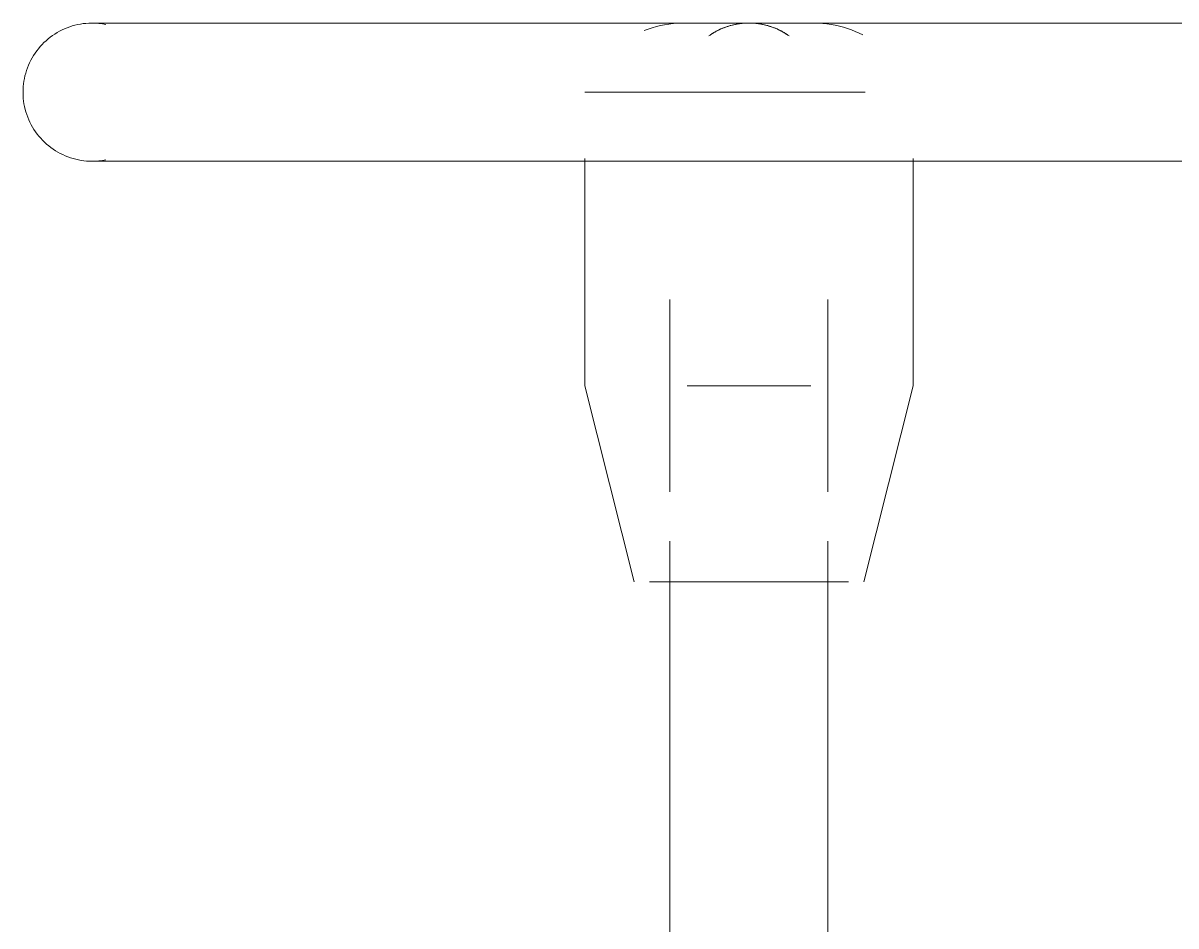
# Model space of a CAD drawing. Extents: x 0 to 160756, y 0 to 229247.
# Drawn here: x 54707.8 to 54824.5, y 73569.5 to 73660.9 of the extents above; entities that cross this region are included whole.
import ezdxf

# ---------------------------------------------------------------- set-up
doc = ezdxf.new("R2010")
doc.units = 0
doc.header["$LTSCALE"] = 10
doc.layers.add('XCM7P30CDA$0$M-PIPE--10', color=252, linetype='Continuous', lineweight=5)
doc.layers.add('XCM7P30CDA$0$細線-1', color=252, linetype='Continuous', lineweight=5)
doc.layers.add('XCM7P30CDA$0$U-CDA-PIPE', color=252, linetype='Continuous')

# ---------------------------------------------------------------- blocks, each defined once
blk = doc.blocks.new('XCM7P30CDA$0$Butterfly-Valve-150A-手輪 - 150A-V196-LB1 全區')
at = {"layer": 'XCM7P30CDA$0$M-PIPE--10'}
for p, q in [((24178.34, 166823.02), (24111.84, 166823.02)), ((24244.84, 166823.02), (24178.34, 166823.02)), ((24178.34, 166816.02), (24171, 166816.02)), ((24171, 166816.02), (24178.34, 166816.02)), ((24178.34, 166816.02), (24185.68, 166816.02)), ((24185.68, 166816.02), (24178.34, 166816.02)), ((24111.84, 166809.02), (24167.23, 166809.02)), ((24161.72, 166809.31), (24161.72, 166786.27)), ((24190.1, 166809.02), (24211.44, 166809.02)), ((24194.97, 166786.27), (24194.97, 166809.31)), ((24161.72, 166786.27), (24166.72, 166766.4)), ((24172.08, 166786.27), (24172.08, 166786.27)), ((24184.61, 166786.27), (24184.61, 166786.27)), ((24189.97, 166766.4), (24194.97, 166786.27)), ((24168.27, 166766.4), (24168.27, 166766.4)), ((24170.34, 166766.4), (24170.34, 166731.58)), ((24186.34, 166729.25), (24186.34, 166766.4)), ((24188.41, 166766.4), (24188.41, 166766.4))]:
    blk.add_line(p, q, dxfattribs=at)
at = {"layer": 'XCM7P30CDA$0$M-PIPE--10', "flags": 128}
for points in [[(24104.84, 166816.02), (24104.85, 166816.3), (24104.86, 166816.58), (24104.89, 166816.86), (24104.93, 166817.14), (24104.98, 166817.41), (24105.04, 166817.68), (24105.11, 166817.96), (24105.2, 166818.22), (24105.29, 166818.49), (24105.39, 166818.75), (24105.51, 166819), (24105.63, 166819.25), (24105.77, 166819.5), (24105.91, 166819.74), (24106.06, 166819.97), (24106.23, 166820.2), (24106.4, 166820.42), (24106.58, 166820.64), (24106.77, 166820.84), (24106.96, 166821.04), (24107.17, 166821.23), (24107.38, 166821.42), (24107.6, 166821.59), (24107.83, 166821.76), (24108.06, 166821.91), (24108.3, 166822.06), (24108.54, 166822.19), (24108.79, 166822.32), (24109.05, 166822.44), (24109.31, 166822.54), (24109.57, 166822.64), (24109.83, 166822.73), (24110.1, 166822.8), (24110.38, 166822.87), (24110.65, 166822.92), (24110.93, 166822.96), (24111.21, 166822.99), (24111.49, 166823.01), (24111.77, 166823.02), (24111.84, 166823.02)], [(24111.84, 166823.02), (24111.89, 166823.02), (24112.05, 166823.02), (24112.32, 166823.02), (24112.69, 166823.02), (24113.17, 166823.02), (24113.75, 166823.02), (24114.43, 166823.02), (24115.22, 166823.02), (24116.1, 166823.02), (24117.09, 166823.02), (24118.18, 166823.02), (24119.36, 166823.02), (24120.63, 166823.02), (24122, 166823.02), (24123.46, 166823.02), (24125, 166823.02), (24126.63, 166823.02), (24128.35, 166823.02), (24130.14, 166823.02)], [(24128.82, 166823.02), (24127.09, 166823.02), (24125.43, 166823.02), (24123.87, 166823.02), (24122.38, 166823.02), (24120.99, 166823.02), (24119.69, 166823.02), (24118.49, 166823.02), (24117.37, 166823.02), (24116.36, 166823.02), (24115.45, 166823.02), (24114.63, 166823.02), (24113.92, 166823.02), (24113.31, 166823.02), (24112.81, 166823.02), (24112.41, 166823.02), (24112.12, 166823.02), (24111.93, 166823.02), (24111.85, 166823.02)], [(24161.84, 166823.02), (24164.43, 166823.02), (24167.04, 166823.02), (24169.67, 166823.02), (24172.31, 166823.02), (24174.97, 166823.02), (24177.62, 166823.02), (24178.34, 166823.02)], [(24178.34, 166823.02), (24175.68, 166823.02), (24173.03, 166823.02), (24170.38, 166823.02), (24167.75, 166823.02), (24165.13, 166823.02), (24162.53, 166823.02)], [(24167.75, 166822.26), (24168.15, 166822.41), (24168.56, 166822.54), (24168.97, 166822.66), (24169.38, 166822.76), (24169.8, 166822.85), (24170.22, 166822.91), (24170.64, 166822.97), (24171.06, 166823), (24171.49, 166823.02), (24171.72, 166823.02)], [(24178.34, 166823.02), (24178.08, 166823.02), (24177.81, 166823.02), (24177.55, 166823.02), (24177.29, 166823.02), (24177.03, 166823.02), (24176.77, 166823.02), (24176.51, 166823.02), (24176.26, 166823.02), (24176.01, 166823.02), (24175.76, 166823.02), (24175.52, 166823.02), (24175.28, 166823.02), (24175.05, 166823.02), (24174.82, 166823.02), (24174.6, 166823.02), (24174.39, 166823.02), (24174.18, 166823.02), (24173.97, 166823.02), (24173.78, 166823.02), (24173.59, 166823.02), (24173.41, 166823.02), (24173.24, 166823.02), (24173.07, 166823.02), (24172.91, 166823.02), (24172.77, 166823.02), (24172.63, 166823.02), (24172.5, 166823.02), (24172.38, 166823.02), (24172.27, 166823.02), (24172.17, 166823.02), (24172.08, 166823.02), (24171.99, 166823.02), (24171.92, 166823.02), (24171.86, 166823.02), (24171.81, 166823.02), (24171.77, 166823.02), (24171.74, 166823.02), (24171.73, 166823.02), (24171.72, 166823.02)], [(24171.72, 166823.02), (24171.74, 166823.02), (24171.76, 166823.02), (24171.8, 166823.02), (24171.85, 166823.02), (24171.91, 166823.02), (24171.97, 166823.02), (24172.05, 166823.02), (24172.14, 166823.02), (24172.24, 166823.02), (24172.35, 166823.02), (24172.47, 166823.02), (24172.59, 166823.02), (24172.73, 166823.02), (24172.87, 166823.02), (24173.03, 166823.02), (24173.19, 166823.02), (24173.36, 166823.02), (24173.54, 166823.02), (24173.73, 166823.02), (24173.92, 166823.02), (24174.12, 166823.02), (24174.33, 166823.02), (24174.54, 166823.02), (24174.76, 166823.02), (24174.99, 166823.02), (24175.22, 166823.02), (24175.46, 166823.02), (24175.7, 166823.02), (24175.94, 166823.02), (24176.19, 166823.02), (24176.44, 166823.02), (24176.7, 166823.02), (24176.96, 166823.02), (24177.22, 166823.02), (24177.48, 166823.02), (24177.74, 166823.02), (24178.01, 166823.02), (24178.27, 166823.02), (24178.34, 166823.02)], [(24178.34, 166823.02), (24178.61, 166823.02), (24178.87, 166823.02), (24179.13, 166823.02), (24179.4, 166823.02), (24179.66, 166823.02), (24179.92, 166823.02), (24180.17, 166823.02), (24180.43, 166823.02), (24180.68, 166823.02), (24180.92, 166823.02), (24181.16, 166823.02), (24181.4, 166823.02), (24181.63, 166823.02), (24181.86, 166823.02), (24182.08, 166823.02), (24182.3, 166823.02), (24182.51, 166823.02), (24182.71, 166823.02), (24182.91, 166823.02), (24183.09, 166823.02), (24183.28, 166823.02), (24183.45, 166823.02), (24183.61, 166823.02), (24183.77, 166823.02), (24183.92, 166823.02), (24184.06, 166823.02), (24184.18, 166823.02), (24184.3, 166823.02), (24184.42, 166823.02), (24184.52, 166823.02), (24184.61, 166823.02), (24184.69, 166823.02), (24184.76, 166823.02), (24184.82, 166823.02), (24184.87, 166823.02), (24184.91, 166823.02), (24184.94, 166823.02), (24184.96, 166823.02), (24184.97, 166823.02)], [(24184.96, 166823.02), (24184.95, 166823.02), (24184.92, 166823.02), (24184.88, 166823.02), (24184.83, 166823.02), (24184.78, 166823.02), (24184.71, 166823.02), (24184.63, 166823.02), (24184.54, 166823.02), (24184.44, 166823.02), (24184.34, 166823.02), (24184.22, 166823.02), (24184.09, 166823.02), (24183.95, 166823.02), (24183.81, 166823.02), (24183.66, 166823.02), (24183.49, 166823.02), (24183.32, 166823.02), (24183.14, 166823.02), (24182.96, 166823.02), (24182.76, 166823.02), (24182.56, 166823.02), (24182.36, 166823.02), (24182.14, 166823.02), (24181.92, 166823.02), (24181.7, 166823.02), (24181.46, 166823.02), (24181.23, 166823.02), (24180.99, 166823.02), (24180.74, 166823.02), (24180.49, 166823.02), (24180.24, 166823.02), (24179.99, 166823.02), (24179.73, 166823.02), (24179.47, 166823.02), (24179.21, 166823.02), (24178.94, 166823.02), (24178.68, 166823.02), (24178.41, 166823.02), (24178.34, 166823.02)], [(24178.34, 166823.02), (24181, 166823.02), (24183.66, 166823.02), (24186.3, 166823.02), (24188.94, 166823.02), (24191.55, 166823.02), (24194.15, 166823.02)], [(24194.85, 166823.02), (24192.26, 166823.02), (24189.64, 166823.02), (24187.01, 166823.02), (24184.37, 166823.02), (24181.72, 166823.02), (24179.06, 166823.02), (24178.34, 166823.02)], [(24184.97, 166823.02), (24185.39, 166823.01), (24185.82, 166822.99), (24186.24, 166822.94), (24186.66, 166822.88), (24187.08, 166822.81), (24187.5, 166822.72), (24187.91, 166822.61), (24188.31, 166822.48), (24188.72, 166822.34), (24189.11, 166822.18), (24189.5, 166822.01)], [(24111.84, 166809.02), (24111.56, 166809.03), (24111.28, 166809.04), (24111, 166809.07), (24110.73, 166809.11), (24110.45, 166809.16), (24110.18, 166809.22), (24109.91, 166809.29), (24109.64, 166809.38), (24109.38, 166809.47), (24109.12, 166809.57), (24108.86, 166809.69), (24108.61, 166809.81), (24108.36, 166809.95), (24108.12, 166810.09), (24107.89, 166810.24), (24107.66, 166810.41), (24107.44, 166810.58), (24107.23, 166810.76), (24107.02, 166810.95), (24106.82, 166811.14), (24106.63, 166811.35), (24106.45, 166811.56), (24106.27, 166811.78), (24106.11, 166812.01), (24105.95, 166812.24), (24105.8, 166812.48), (24105.67, 166812.72), (24105.54, 166812.97), (24105.42, 166813.23), (24105.32, 166813.48), (24105.22, 166813.75), (24105.14, 166814.01), (24105.06, 166814.28), (24105, 166814.56), (24104.94, 166814.83), (24104.9, 166815.11), (24104.87, 166815.39), (24104.85, 166815.67), (24104.84, 166815.95), (24104.84, 166816.02)], [(24111.84, 166809.02), (24111.89, 166809.02), (24112.05, 166809.02), (24112.32, 166809.02), (24112.69, 166809.02), (24113.17, 166809.02), (24113.75, 166809.02), (24114.43, 166809.02), (24115.22, 166809.02), (24116.1, 166809.02), (24117.09, 166809.02), (24118.18, 166809.02), (24119.36, 166809.02), (24120.63, 166809.02), (24122, 166809.02), (24123.46, 166809.02), (24125, 166809.02)], [(24125.43, 166809.02), (24123.87, 166809.02), (24122.38, 166809.02), (24120.99, 166809.02), (24119.69, 166809.02), (24118.49, 166809.02), (24117.37, 166809.02), (24116.36, 166809.02), (24115.45, 166809.02), (24114.63, 166809.02), (24113.92, 166809.02), (24113.31, 166809.02), (24112.81, 166809.02), (24112.41, 166809.02), (24112.12, 166809.02), (24111.93, 166809.02), (24111.85, 166809.02)]]:
    blk.add_lwpolyline(points, dxfattribs=at)
at = {"layer": 'XCM7P30CDA$0$M-PIPE--10'}
for points in [[(24113.22, 166822.89), (24112.76, 166822.98), (24112.3, 166823.02), (24111.84, 166823.02)], [(24111.84, 166823.02), (24112.3, 166823.02), (24112.76, 166822.98), (24113.22, 166822.89)], [(24178.34, 166823.02), (24178.02, 166823.02), (24177.38, 166822.98), (24176.44, 166822.78), (24175.53, 166822.45), (24174.94, 166822.15), (24174.65, 166821.97)], [(24111.84, 166809.02), (24112.3, 166809.02), (24112.76, 166809.07), (24113.22, 166809.15)], [(24113.22, 166809.15), (24112.76, 166809.07), (24112.3, 166809.02), (24111.84, 166809.02)]]:
    blk.add_open_spline(points, degree=3, dxfattribs=at)
for points, knots in [([(24174.28, 166821.72), (24174.36, 166821.78), (24174.52, 166821.89), (24174.84, 166822.09), (24175.25, 166822.31), (24175.75, 166822.53), (24176.43, 166822.77), (24177.3, 166822.97), (24178, 166823.02), (24178.34, 166823.02)], [0.7777778, 0.7777778, 0.7777778, 0.7777778, 0.7916667, 0.8055556, 0.8333333, 0.8611111, 0.8888889, 0.9444444, 1, 1, 1, 1]), ([(24178.34, 166823.02), (24178, 166823.02), (24177.3, 166822.97), (24176.43, 166822.77), (24175.75, 166822.53), (24175.25, 166822.31), (24174.84, 166822.09), (24174.52, 166821.89), (24174.36, 166821.78), (24174.28, 166821.72)], [0, 0, 0, 0, 0.0555556, 0.1111111, 0.1388889, 0.1666667, 0.1944444, 0.2083333, 0.2222222, 0.2222222, 0.2222222, 0.2222222]), ([(24174.41, 166821.81), (24174.51, 166821.88), (24174.71, 166822.01), (24175.13, 166822.25), (24175.87, 166822.6), (24176.97, 166822.93), (24177.89, 166823.02), (24178.34, 166823.02)], [0.5714286, 0.5714286, 0.5714286, 0.5714286, 0.6071429, 0.6428571, 0.7142857, 0.8571429, 1, 1, 1, 1]), ([(24178.34, 166823.02), (24178.69, 166823.02), (24179.38, 166822.97), (24180.25, 166822.77), (24180.94, 166822.53), (24181.43, 166822.31), (24181.84, 166822.09), (24182.16, 166821.89), (24182.32, 166821.78), (24182.4, 166821.72)], [0, 0, 0, 0, 0.0555556, 0.1111111, 0.1388889, 0.1666667, 0.1944444, 0.2083333, 0.2222222, 0.2222222, 0.2222222, 0.2222222]), ([(24182.03, 166821.97), (24181.74, 166822.15), (24181.16, 166822.45), (24179.94, 166822.89), (24178.98, 166823.02), (24178.34, 166823.02)], [0.6, 0.6, 0.6, 0.6, 0.7, 0.8, 1, 1, 1, 1]), ([(24178.34, 166823.02), (24178.8, 166823.02), (24179.71, 166822.93), (24180.81, 166822.6), (24181.56, 166822.25), (24181.97, 166822.01), (24182.17, 166821.88), (24182.27, 166821.81)], [0, 0, 0, 0, 0.1428571, 0.2857143, 0.3571429, 0.3928571, 0.4285714, 0.4285714, 0.4285714, 0.4285714]), ([(24182.4, 166821.72), (24182.32, 166821.78), (24182.16, 166821.89), (24181.84, 166822.09), (24181.43, 166822.31), (24180.94, 166822.53), (24180.25, 166822.77), (24179.38, 166822.97), (24178.69, 166823.02), (24178.34, 166823.02)], [0.7777778, 0.7777778, 0.7777778, 0.7777778, 0.7916667, 0.8055556, 0.8333333, 0.8611111, 0.8888889, 0.9444444, 1, 1, 1, 1])]:
    blk.add_open_spline(points, degree=3, knots=knots, dxfattribs=at)
at = {"layer": 'XCM7P30CDA$0$細線-1'}
for p, q in [((24211.49, 166809.02), (24221.55, 166809.02)), ((24170.34, 166795.02), (24170.34, 166775.52)), ((24186.34, 166775.52), (24186.34, 166795.02)), ((24172.12, 166786.27), (24178.34, 166786.27)), ((24178.34, 166786.27), (24184.56, 166786.27)), ((24170.34, 166770.52), (24170.34, 166766.45)), ((24186.34, 166766.45), (24186.34, 166770.52)), ((24178.34, 166766.4), (24168.27, 166766.4)), ((24188.41, 166766.4), (24178.34, 166766.4))]:
    blk.add_line(p, q, dxfattribs=at)
at = {"layer": 'XCM7P30CDA$0$細線-1', "flags": 128}
for points in [[(24104.84, 166816.02), (24104.85, 166816.3), (24104.86, 166816.58), (24104.89, 166816.86), (24104.93, 166817.14), (24104.98, 166817.41), (24105.04, 166817.68), (24105.11, 166817.96), (24105.2, 166818.22), (24105.29, 166818.49), (24105.39, 166818.75), (24105.51, 166819), (24105.63, 166819.25), (24105.77, 166819.5), (24105.91, 166819.74), (24106.06, 166819.97), (24106.23, 166820.2), (24106.4, 166820.42), (24106.58, 166820.64), (24106.77, 166820.84), (24106.96, 166821.04), (24107.17, 166821.23), (24107.38, 166821.42), (24107.6, 166821.59), (24107.83, 166821.76), (24108.06, 166821.91), (24108.3, 166822.06), (24108.54, 166822.19), (24108.79, 166822.32), (24109.05, 166822.44), (24109.31, 166822.54), (24109.57, 166822.64), (24109.83, 166822.73), (24110.1, 166822.8), (24110.38, 166822.87), (24110.65, 166822.92), (24110.93, 166822.96), (24111.21, 166822.99), (24111.49, 166823.01), (24111.77, 166823.02)], [(24167.75, 166822.26), (24168.15, 166822.41), (24168.56, 166822.54), (24168.97, 166822.66), (24169.38, 166822.76), (24169.8, 166822.85), (24170.22, 166822.91), (24170.64, 166822.97), (24170.7, 166822.97)], [(24185.97, 166822.97), (24186.24, 166822.94), (24186.66, 166822.88), (24187.08, 166822.81), (24187.5, 166822.72), (24187.91, 166822.61), (24188.31, 166822.48), (24188.72, 166822.34), (24189.11, 166822.18), (24189.5, 166822.01), (24189.88, 166821.82)], [(24111.84, 166809.02), (24111.56, 166809.03), (24111.28, 166809.04), (24111, 166809.07), (24110.73, 166809.11), (24110.45, 166809.16), (24110.18, 166809.22), (24109.91, 166809.29), (24109.64, 166809.38), (24109.38, 166809.47), (24109.12, 166809.57), (24108.86, 166809.69), (24108.61, 166809.81), (24108.36, 166809.95), (24108.12, 166810.09), (24107.89, 166810.24), (24107.66, 166810.41), (24107.44, 166810.58), (24107.23, 166810.76), (24107.02, 166810.95), (24106.82, 166811.14), (24106.63, 166811.35), (24106.45, 166811.56), (24106.27, 166811.78), (24106.11, 166812.01), (24105.95, 166812.24), (24105.8, 166812.48), (24105.67, 166812.72), (24105.54, 166812.97), (24105.42, 166813.23), (24105.32, 166813.48), (24105.22, 166813.75), (24105.14, 166814.01), (24105.06, 166814.28), (24105, 166814.56), (24104.94, 166814.83), (24104.9, 166815.11), (24104.87, 166815.39), (24104.85, 166815.67), (24104.84, 166815.95), (24104.84, 166816.02)], [(24167.28, 166809.02), (24169.67, 166809.02), (24172.31, 166809.02), (24174.97, 166809.02), (24177.62, 166809.02), (24178.34, 166809.02)], [(24178.34, 166809.02), (24181, 166809.02), (24183.66, 166809.02), (24186.3, 166809.02), (24188.94, 166809.02), (24190.05, 166809.02)], [(24211.49, 166809.02), (24213.67, 166809.02), (24215.89, 166809.02), (24218.06, 166809.02), (24220.16, 166809.02), (24221.55, 166809.02)]]:
    blk.add_lwpolyline(points, dxfattribs=at)
blk = doc.blocks.new('XCM7P30CDA$0$Butterfly-Valve-150A-手輪 - 150A-V198-LB1 全區')
at = {"layer": 'XCM7P30CDA$0$M-PIPE--10'}
for p, q in [((24178.34, 166823.02), (24111.84, 166823.02)), ((24244.84, 166823.02), (24178.34, 166823.02)), ((24178.34, 166816.02), (24161.72, 166816.02)), ((24171, 166816.02), (24178.34, 166816.02)), ((24178.34, 166816.02), (24185.68, 166816.02)), ((24190.1, 166816.02), (24178.34, 166816.02)), ((24111.84, 166809.02), (24167.23, 166809.02)), ((24161.72, 166809.31), (24161.72, 166786.27)), ((24190.1, 166809.02), (24244.84, 166809.02)), ((24194.97, 166786.27), (24194.97, 166809.31)), ((24170.34, 166795.02), (24170.34, 166775.52)), ((24186.34, 166775.52), (24186.34, 166795.02)), ((24161.72, 166786.27), (24166.72, 166766.4)), ((24172.08, 166786.27), (24178.34, 166786.27)), ((24178.34, 166786.27), (24184.61, 166786.27)), ((24189.97, 166766.4), (24194.97, 166786.27)), ((24170.34, 166770.52), (24170.34, 166720.02)), ((24186.34, 166720.02), (24186.34, 166770.52)), ((24178.34, 166766.4), (24168.27, 166766.4)), ((24188.41, 166766.4), (24178.34, 166766.4))]:
    blk.add_line(p, q, dxfattribs=at)
at = {"layer": 'XCM7P30CDA$0$M-PIPE--10', "flags": 128}
for points in [[(24104.84, 166816.02), (24104.85, 166816.3), (24104.86, 166816.58), (24104.89, 166816.86), (24104.93, 166817.14), (24104.98, 166817.41), (24105.04, 166817.68), (24105.11, 166817.96), (24105.2, 166818.22), (24105.29, 166818.49), (24105.39, 166818.75), (24105.51, 166819), (24105.63, 166819.25), (24105.77, 166819.5), (24105.91, 166819.74), (24106.06, 166819.97), (24106.23, 166820.2), (24106.4, 166820.42), (24106.58, 166820.64), (24106.77, 166820.84), (24106.96, 166821.04), (24107.17, 166821.23), (24107.38, 166821.42), (24107.6, 166821.59), (24107.83, 166821.76), (24108.06, 166821.91), (24108.3, 166822.06), (24108.54, 166822.19), (24108.79, 166822.32), (24109.05, 166822.44), (24109.31, 166822.54), (24109.57, 166822.64), (24109.83, 166822.73), (24110.1, 166822.8), (24110.38, 166822.87), (24110.65, 166822.92), (24110.93, 166822.96), (24111.21, 166822.99), (24111.49, 166823.01), (24111.77, 166823.02), (24111.84, 166823.02)], [(24111.84, 166823.02), (24111.89, 166823.02), (24112.05, 166823.02), (24112.32, 166823.02), (24112.69, 166823.02), (24113.17, 166823.02), (24113.75, 166823.02), (24114.43, 166823.02), (24115.22, 166823.02), (24116.1, 166823.02), (24117.09, 166823.02), (24118.18, 166823.02), (24119.36, 166823.02), (24120.63, 166823.02), (24122, 166823.02), (24123.46, 166823.02), (24125, 166823.02), (24126.63, 166823.02), (24128.35, 166823.02), (24130.14, 166823.02)], [(24178.34, 166823.02), (24175.68, 166823.02), (24173.03, 166823.02), (24170.38, 166823.02), (24167.75, 166823.02), (24165.13, 166823.02), (24162.53, 166823.02), (24159.96, 166823.02), (24157.42, 166823.02), (24154.92, 166823.02), (24152.45, 166823.02), (24150.02, 166823.02), (24147.63, 166823.02), (24145.3, 166823.02), (24143.02, 166823.02), (24140.79, 166823.02), (24138.63, 166823.02), (24136.53, 166823.02), (24134.49, 166823.02), (24132.53, 166823.02), (24130.64, 166823.02), (24128.82, 166823.02), (24127.09, 166823.02), (24125.43, 166823.02), (24123.87, 166823.02), (24122.38, 166823.02), (24120.99, 166823.02), (24119.69, 166823.02), (24118.49, 166823.02), (24117.37, 166823.02), (24116.36, 166823.02), (24115.45, 166823.02), (24114.63, 166823.02), (24113.92, 166823.02), (24113.31, 166823.02), (24112.81, 166823.02), (24112.41, 166823.02), (24112.12, 166823.02), (24111.93, 166823.02), (24111.85, 166823.02)], [(24161.84, 166823.02), (24164.43, 166823.02), (24167.04, 166823.02), (24169.67, 166823.02), (24172.31, 166823.02), (24174.97, 166823.02), (24177.62, 166823.02), (24178.34, 166823.02)], [(24167.75, 166822.26), (24168.15, 166822.41), (24168.56, 166822.54), (24168.97, 166822.66), (24169.38, 166822.76), (24169.8, 166822.85), (24170.22, 166822.91), (24170.64, 166822.97), (24171.06, 166823), (24171.49, 166823.02), (24171.72, 166823.02)], [(24178.34, 166823.02), (24178.08, 166823.02), (24177.81, 166823.02), (24177.55, 166823.02), (24177.29, 166823.02), (24177.03, 166823.02), (24176.77, 166823.02), (24176.51, 166823.02), (24176.26, 166823.02), (24176.01, 166823.02), (24175.76, 166823.02), (24175.52, 166823.02), (24175.28, 166823.02), (24175.05, 166823.02), (24174.82, 166823.02), (24174.6, 166823.02), (24174.39, 166823.02), (24174.18, 166823.02), (24173.97, 166823.02), (24173.78, 166823.02), (24173.59, 166823.02), (24173.41, 166823.02), (24173.24, 166823.02), (24173.07, 166823.02), (24172.91, 166823.02), (24172.77, 166823.02), (24172.63, 166823.02), (24172.5, 166823.02), (24172.38, 166823.02), (24172.27, 166823.02), (24172.17, 166823.02), (24172.08, 166823.02), (24171.99, 166823.02), (24171.92, 166823.02), (24171.86, 166823.02), (24171.81, 166823.02), (24171.77, 166823.02), (24171.74, 166823.02), (24171.73, 166823.02), (24171.72, 166823.02)], [(24171.72, 166823.02), (24171.74, 166823.02), (24171.76, 166823.02), (24171.8, 166823.02), (24171.85, 166823.02), (24171.91, 166823.02), (24171.97, 166823.02), (24172.05, 166823.02), (24172.14, 166823.02), (24172.24, 166823.02), (24172.35, 166823.02), (24172.47, 166823.02), (24172.59, 166823.02), (24172.73, 166823.02), (24172.87, 166823.02), (24173.03, 166823.02), (24173.19, 166823.02), (24173.36, 166823.02), (24173.54, 166823.02), (24173.73, 166823.02), (24173.92, 166823.02), (24174.12, 166823.02), (24174.33, 166823.02), (24174.54, 166823.02), (24174.76, 166823.02), (24174.99, 166823.02), (24175.22, 166823.02), (24175.46, 166823.02), (24175.7, 166823.02), (24175.94, 166823.02), (24176.19, 166823.02), (24176.44, 166823.02), (24176.7, 166823.02), (24176.96, 166823.02), (24177.22, 166823.02), (24177.48, 166823.02), (24177.74, 166823.02), (24178.01, 166823.02), (24178.27, 166823.02), (24178.34, 166823.02)], [(24178.34, 166823.02), (24178.61, 166823.02), (24178.87, 166823.02), (24179.13, 166823.02), (24179.4, 166823.02), (24179.66, 166823.02), (24179.92, 166823.02), (24180.17, 166823.02), (24180.43, 166823.02), (24180.68, 166823.02), (24180.92, 166823.02), (24181.16, 166823.02), (24181.4, 166823.02), (24181.63, 166823.02), (24181.86, 166823.02), (24182.08, 166823.02), (24182.3, 166823.02), (24182.51, 166823.02), (24182.71, 166823.02), (24182.91, 166823.02), (24183.09, 166823.02), (24183.28, 166823.02), (24183.45, 166823.02), (24183.61, 166823.02), (24183.77, 166823.02), (24183.92, 166823.02), (24184.06, 166823.02), (24184.18, 166823.02), (24184.3, 166823.02), (24184.42, 166823.02), (24184.52, 166823.02), (24184.61, 166823.02), (24184.69, 166823.02), (24184.76, 166823.02), (24184.82, 166823.02), (24184.87, 166823.02), (24184.91, 166823.02), (24184.94, 166823.02), (24184.96, 166823.02), (24184.97, 166823.02)], [(24184.96, 166823.02), (24184.95, 166823.02), (24184.92, 166823.02), (24184.88, 166823.02), (24184.83, 166823.02), (24184.78, 166823.02), (24184.71, 166823.02), (24184.63, 166823.02), (24184.54, 166823.02), (24184.44, 166823.02), (24184.34, 166823.02), (24184.22, 166823.02), (24184.09, 166823.02), (24183.95, 166823.02), (24183.81, 166823.02), (24183.66, 166823.02), (24183.49, 166823.02), (24183.32, 166823.02), (24183.14, 166823.02), (24182.96, 166823.02), (24182.76, 166823.02), (24182.56, 166823.02), (24182.36, 166823.02), (24182.14, 166823.02), (24181.92, 166823.02), (24181.7, 166823.02), (24181.46, 166823.02), (24181.23, 166823.02), (24180.99, 166823.02), (24180.74, 166823.02), (24180.49, 166823.02), (24180.24, 166823.02), (24179.99, 166823.02), (24179.73, 166823.02), (24179.47, 166823.02), (24179.21, 166823.02), (24178.94, 166823.02), (24178.68, 166823.02), (24178.41, 166823.02), (24178.34, 166823.02)], [(24178.34, 166823.02), (24181, 166823.02), (24183.66, 166823.02), (24186.3, 166823.02), (24188.94, 166823.02), (24191.55, 166823.02), (24194.15, 166823.02)], [(24222.73, 166823.02), (24220.71, 166823.02), (24218.63, 166823.02), (24216.48, 166823.02), (24214.27, 166823.02), (24212.01, 166823.02), (24209.69, 166823.02), (24207.31, 166823.02), (24204.9, 166823.02), (24202.44, 166823.02), (24199.94, 166823.02), (24197.41, 166823.02), (24194.85, 166823.02), (24192.26, 166823.02), (24189.64, 166823.02), (24187.01, 166823.02), (24184.37, 166823.02), (24181.72, 166823.02), (24179.06, 166823.02), (24178.34, 166823.02)], [(24184.97, 166823.02), (24185.39, 166823.01), (24185.82, 166822.99), (24186.24, 166822.94), (24186.66, 166822.88), (24187.08, 166822.81), (24187.5, 166822.72), (24187.91, 166822.61), (24188.31, 166822.48), (24188.72, 166822.34), (24189.11, 166822.18), (24189.5, 166822.01), (24189.88, 166821.82)], [(24111.84, 166809.02), (24111.56, 166809.03), (24111.28, 166809.04), (24111, 166809.07), (24110.73, 166809.11), (24110.45, 166809.16), (24110.18, 166809.22), (24109.91, 166809.29), (24109.64, 166809.38), (24109.38, 166809.47), (24109.12, 166809.57), (24108.86, 166809.69), (24108.61, 166809.81), (24108.36, 166809.95), (24108.12, 166810.09), (24107.89, 166810.24), (24107.66, 166810.41), (24107.44, 166810.58), (24107.23, 166810.76), (24107.02, 166810.95), (24106.82, 166811.14), (24106.63, 166811.35), (24106.45, 166811.56), (24106.27, 166811.78), (24106.11, 166812.01), (24105.95, 166812.24), (24105.8, 166812.48), (24105.67, 166812.72), (24105.54, 166812.97), (24105.42, 166813.23), (24105.32, 166813.48), (24105.22, 166813.75), (24105.14, 166814.01), (24105.06, 166814.28), (24105, 166814.56), (24104.94, 166814.83), (24104.9, 166815.11), (24104.87, 166815.39), (24104.85, 166815.67), (24104.84, 166815.95), (24104.84, 166816.02)], [(24111.84, 166809.02), (24111.89, 166809.02), (24112.05, 166809.02), (24112.32, 166809.02), (24112.69, 166809.02), (24113.17, 166809.02), (24113.75, 166809.02), (24114.43, 166809.02), (24115.22, 166809.02), (24116.1, 166809.02), (24117.09, 166809.02), (24118.18, 166809.02), (24119.36, 166809.02), (24120.63, 166809.02), (24122, 166809.02), (24123.46, 166809.02), (24125, 166809.02), (24126.63, 166809.02), (24128.35, 166809.02), (24130.14, 166809.02), (24132.01, 166809.02), (24133.96, 166809.02), (24135.97, 166809.02), (24138.05, 166809.02), (24140.2, 166809.02), (24142.41, 166809.02), (24144.68, 166809.02), (24147, 166809.02), (24149.37, 166809.02), (24151.79, 166809.02), (24154.24, 166809.02), (24156.74, 166809.02), (24159.28, 166809.02), (24161.84, 166809.02), (24164.43, 166809.02), (24167.04, 166809.02), (24169.67, 166809.02), (24172.31, 166809.02), (24174.97, 166809.02), (24177.62, 166809.02), (24178.34, 166809.02)], [(24128.82, 166809.02), (24127.09, 166809.02), (24125.43, 166809.02), (24123.87, 166809.02), (24122.38, 166809.02), (24120.99, 166809.02), (24119.69, 166809.02), (24118.49, 166809.02), (24117.37, 166809.02), (24116.36, 166809.02), (24115.45, 166809.02), (24114.63, 166809.02), (24113.92, 166809.02), (24113.31, 166809.02), (24112.81, 166809.02), (24112.41, 166809.02), (24112.12, 166809.02), (24111.93, 166809.02), (24111.85, 166809.02)], [(24167.75, 166809.02), (24165.13, 166809.02), (24162.53, 166809.02)], [(24178.34, 166809.02), (24181, 166809.02), (24183.66, 166809.02), (24186.3, 166809.02), (24188.94, 166809.02), (24191.55, 166809.02), (24194.15, 166809.02), (24196.72, 166809.02), (24199.26, 166809.02), (24201.77, 166809.02), (24204.24, 166809.02), (24206.67, 166809.02), (24209.05, 166809.02), (24211.38, 166809.02), (24213.67, 166809.02), (24215.89, 166809.02), (24218.06, 166809.02), (24220.16, 166809.02), (24222.19, 166809.02)], [(24194.85, 166809.02), (24192.26, 166809.02), (24189.64, 166809.02)]]:
    blk.add_lwpolyline(points, dxfattribs=at)
at = {"layer": 'XCM7P30CDA$0$M-PIPE--10'}
for points in [[(24113.22, 166822.89), (24112.76, 166822.98), (24112.3, 166823.02), (24111.84, 166823.02)], [(24111.84, 166823.02), (24112.3, 166823.02), (24112.76, 166822.98), (24113.22, 166822.89)], [(24178.34, 166823.02), (24178.02, 166823.02), (24177.38, 166822.98), (24176.44, 166822.78), (24175.53, 166822.45), (24174.94, 166822.15), (24174.65, 166821.97)], [(24111.84, 166809.02), (24112.3, 166809.02), (24112.76, 166809.07), (24113.22, 166809.15)], [(24113.22, 166809.15), (24112.76, 166809.07), (24112.3, 166809.02), (24111.84, 166809.02)]]:
    blk.add_open_spline(points, degree=3, dxfattribs=at)
for points, knots in [([(24174.28, 166821.72), (24174.36, 166821.78), (24174.52, 166821.89), (24174.84, 166822.09), (24175.25, 166822.31), (24175.75, 166822.53), (24176.43, 166822.77), (24177.3, 166822.97), (24178, 166823.02), (24178.34, 166823.02)], [0.7777778, 0.7777778, 0.7777778, 0.7777778, 0.7916667, 0.8055556, 0.8333333, 0.8611111, 0.8888889, 0.9444444, 1, 1, 1, 1]), ([(24178.34, 166823.02), (24178, 166823.02), (24177.3, 166822.97), (24176.43, 166822.77), (24175.75, 166822.53), (24175.25, 166822.31), (24174.84, 166822.09), (24174.52, 166821.89), (24174.36, 166821.78), (24174.28, 166821.72)], [0, 0, 0, 0, 0.0555556, 0.1111111, 0.1388889, 0.1666667, 0.1944444, 0.2083333, 0.2222222, 0.2222222, 0.2222222, 0.2222222]), ([(24174.41, 166821.81), (24174.51, 166821.88), (24174.71, 166822.01), (24175.13, 166822.25), (24175.87, 166822.6), (24176.97, 166822.93), (24177.89, 166823.02), (24178.34, 166823.02)], [0.5714286, 0.5714286, 0.5714286, 0.5714286, 0.6071429, 0.6428571, 0.7142857, 0.8571429, 1, 1, 1, 1]), ([(24178.34, 166823.02), (24178.69, 166823.02), (24179.38, 166822.97), (24180.25, 166822.77), (24180.94, 166822.53), (24181.43, 166822.31), (24181.84, 166822.09), (24182.16, 166821.89), (24182.32, 166821.78), (24182.4, 166821.72)], [0, 0, 0, 0, 0.0555556, 0.1111111, 0.1388889, 0.1666667, 0.1944444, 0.2083333, 0.2222222, 0.2222222, 0.2222222, 0.2222222]), ([(24182.03, 166821.97), (24181.74, 166822.15), (24181.16, 166822.45), (24179.94, 166822.89), (24178.98, 166823.02), (24178.34, 166823.02)], [0.6, 0.6, 0.6, 0.6, 0.7, 0.8, 1, 1, 1, 1]), ([(24178.34, 166823.02), (24178.8, 166823.02), (24179.71, 166822.93), (24180.81, 166822.6), (24181.56, 166822.25), (24181.97, 166822.01), (24182.17, 166821.88), (24182.27, 166821.81)], [0, 0, 0, 0, 0.1428571, 0.2857143, 0.3571429, 0.3928571, 0.4285714, 0.4285714, 0.4285714, 0.4285714]), ([(24182.4, 166821.72), (24182.32, 166821.78), (24182.16, 166821.89), (24181.84, 166822.09), (24181.43, 166822.31), (24180.94, 166822.53), (24180.25, 166822.77), (24179.38, 166822.97), (24178.69, 166823.02), (24178.34, 166823.02)], [0.7777778, 0.7777778, 0.7777778, 0.7777778, 0.7916667, 0.8055556, 0.8333333, 0.8611111, 0.8888889, 0.9444444, 1, 1, 1, 1])]:
    blk.add_open_spline(points, degree=3, knots=knots, dxfattribs=at)
at = {"layer": 'XCM7P30CDA$0$細線-1', "flags": 128}
for points in [[(24104.84, 166816.02), (24104.85, 166816.3), (24104.86, 166816.58), (24104.89, 166816.86), (24104.93, 166817.14), (24104.98, 166817.41), (24105.04, 166817.68), (24105.11, 166817.96), (24105.2, 166818.22), (24105.29, 166818.49), (24105.39, 166818.75), (24105.51, 166819), (24105.63, 166819.25), (24105.77, 166819.5), (24105.91, 166819.74), (24106.06, 166819.97), (24106.23, 166820.2), (24106.4, 166820.42), (24106.58, 166820.64), (24106.77, 166820.84), (24106.96, 166821.04), (24107.17, 166821.23), (24107.38, 166821.42), (24107.6, 166821.59), (24107.83, 166821.76), (24108.06, 166821.91), (24108.3, 166822.06), (24108.54, 166822.19), (24108.79, 166822.32), (24109.05, 166822.44), (24109.31, 166822.54), (24109.57, 166822.64), (24109.83, 166822.73), (24110.1, 166822.8), (24110.38, 166822.87), (24110.65, 166822.92), (24110.93, 166822.96), (24111.21, 166822.99), (24111.49, 166823.01), (24111.77, 166823.02)], [(24167.75, 166822.26), (24168.15, 166822.41), (24168.56, 166822.54), (24168.97, 166822.66), (24169.38, 166822.76), (24169.8, 166822.85), (24170.22, 166822.91), (24170.64, 166822.97), (24170.7, 166822.97)], [(24185.97, 166822.97), (24186.24, 166822.94), (24186.66, 166822.88), (24187.08, 166822.81), (24187.5, 166822.72), (24187.91, 166822.61), (24188.31, 166822.48), (24188.72, 166822.34), (24189.11, 166822.18), (24189.5, 166822.01), (24189.88, 166821.82)], [(24111.84, 166809.02), (24111.56, 166809.03), (24111.28, 166809.04), (24111, 166809.07), (24110.73, 166809.11), (24110.45, 166809.16), (24110.18, 166809.22), (24109.91, 166809.29), (24109.64, 166809.38), (24109.38, 166809.47), (24109.12, 166809.57), (24108.86, 166809.69), (24108.61, 166809.81), (24108.36, 166809.95), (24108.12, 166810.09), (24107.89, 166810.24), (24107.66, 166810.41), (24107.44, 166810.58), (24107.23, 166810.76), (24107.02, 166810.95), (24106.82, 166811.14), (24106.63, 166811.35), (24106.45, 166811.56), (24106.27, 166811.78), (24106.11, 166812.01), (24105.95, 166812.24), (24105.8, 166812.48), (24105.67, 166812.72), (24105.54, 166812.97), (24105.42, 166813.23), (24105.32, 166813.48), (24105.22, 166813.75), (24105.14, 166814.01), (24105.06, 166814.28), (24105, 166814.56), (24104.94, 166814.83), (24104.9, 166815.11), (24104.87, 166815.39), (24104.85, 166815.67), (24104.84, 166815.95), (24104.84, 166816.02)]]:
    blk.add_lwpolyline(points, dxfattribs=at)
blk = doc.blocks.new('XCM7P30CDA')
at = {"layer": 'XCM7P30CDA$0$U-CDA-PIPE'}
for name in ['XCM7P30CDA$0$Butterfly-Valve-150A-手輪 - 150A-V196-LB1 全區', 'XCM7P30CDA$0$Butterfly-Valve-150A-手輪 - 150A-V198-LB1 全區']:
    blk.add_blockref(name, (30602.96, -93162.1), dxfattribs=at)

msp = doc.modelspace()

# ---------------------------------------------------------------- block references
msp.add_blockref('XCM7P30CDA', (0, 0))

doc.saveas('drawing.dxf')
